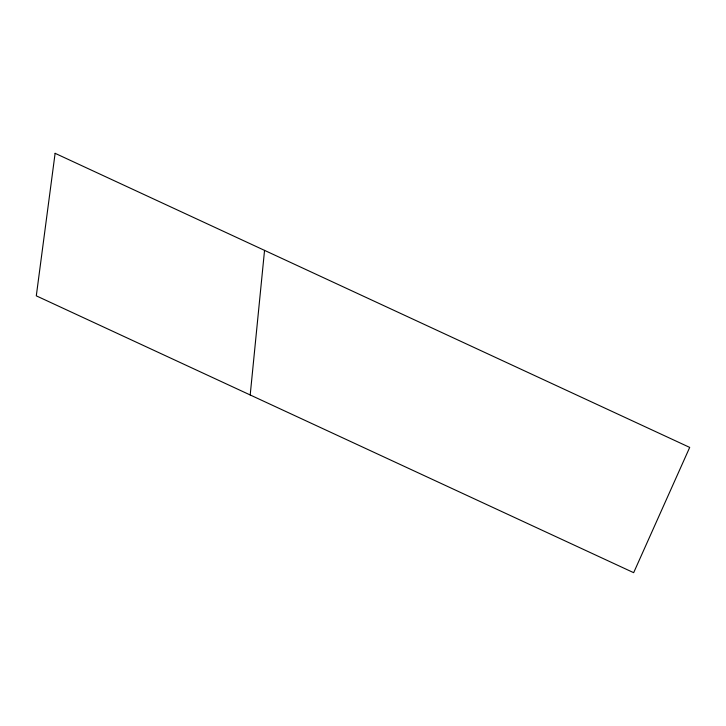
<?xml version="1.0" encoding="UTF-8"?>
<svg xmlns="http://www.w3.org/2000/svg" width="726" height="726" viewBox="0 0 726 726"><rect width="100%" height="100%" fill="white"/><g stroke="black" fill="none" stroke-linecap="round" stroke-linejoin="round"><path stroke-width="1.09" d="M250.198 394.971L264.545 250.379M55.112 153.322L36.3 295.845L633.662 572.678L689.7 447.407L55.112 153.322"/></g></svg>
